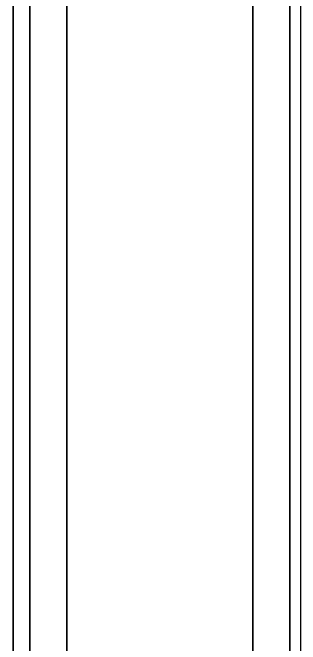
# Model space of a CAD drawing. Header units: millimetres. Extents: x 101 to 3000, y 150 to 4305.
# Drawn here: x 1120.33 to 1124.23, y 2914.91 to 2923.46 of the extents above; entities that cross this region are included whole.
import ezdxf

# ---------------------------------------------------------------- set-up
doc = ezdxf.new("R2010")
doc.units = ezdxf.units.MM
doc.header["$LTSCALE"] = 15
doc.layers.add('_Sichtbarkanten', color=7, linetype='Continuous', lineweight=25)
doc.layers.add('Sichtbar schmal (ISO)', color=7, linetype='Continuous', lineweight=35)

msp = doc.modelspace()

# ---------------------------------------------------------------- linework, layer by layer
at = {"layer": '_Sichtbarkanten'}
msp.add_line((1124.2251, 3421.9464), (1124.2251, 2328.3464), dxfattribs=at)
at = {"layer": 'Sichtbar schmal (ISO)'}
for p, q in [((1123.5838, 2327.137), (1123.5838, 3423.1557)), ((1124.0837, 3423.1557), (1124.0837, 2327.137)), ((1120.5665, 2327.1547), (1120.5665, 3423.138)), ((1121.0665, 3423.138), (1121.0665, 2327.1547)), ((1120.3338, 2875.1464), (1120.3428, 2931.6947))]:
    msp.add_line(p, q, dxfattribs=at)

doc.saveas('drawing.dxf')
